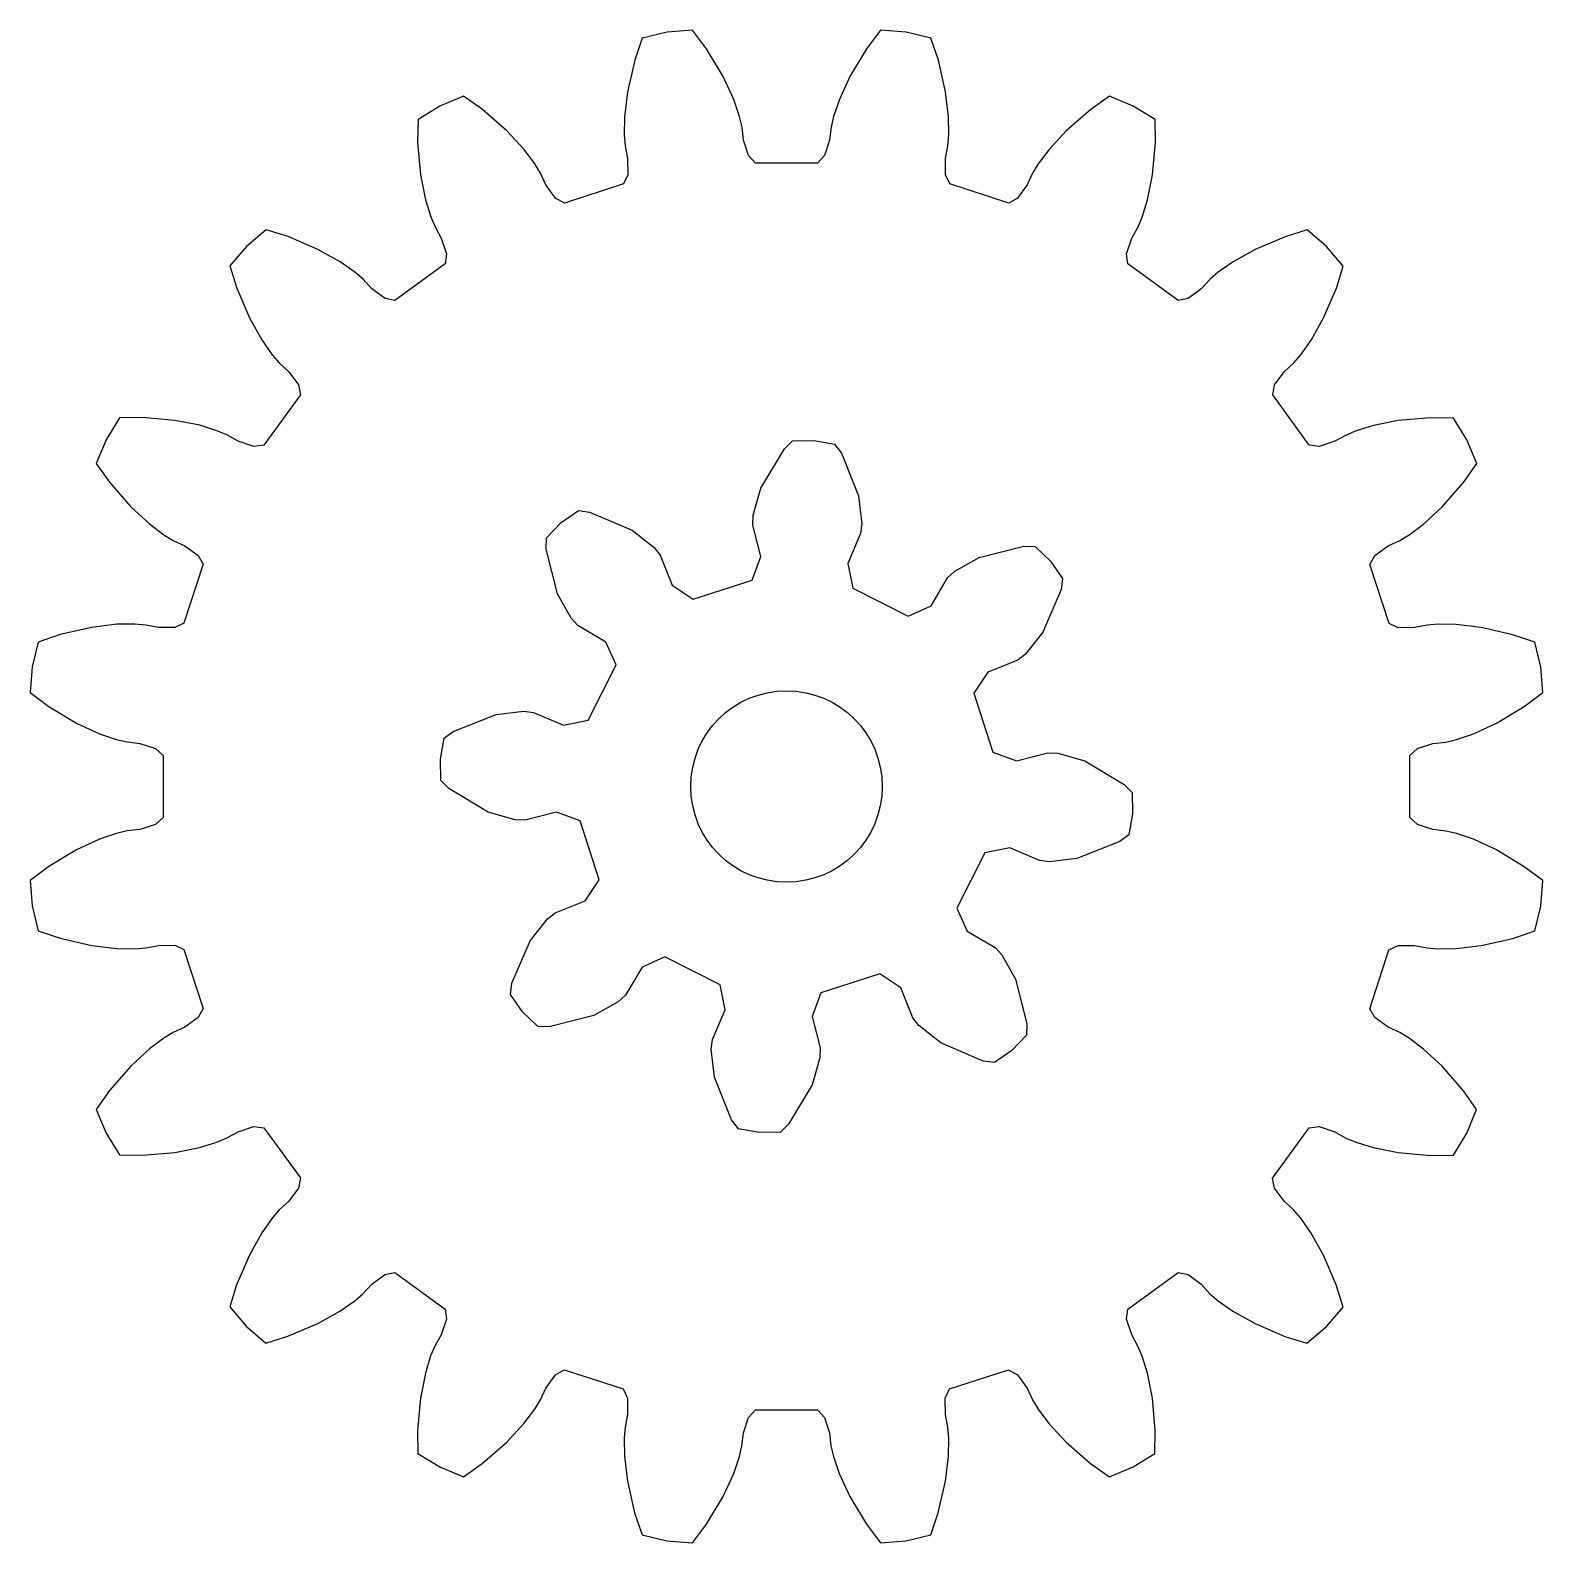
# Model space of a CAD drawing. Header units: millimetres. Extents: x -2.6 to 27.4, y -14.4 to 15.6.
import ezdxf

# ---------------------------------------------------------------- set-up
doc = ezdxf.new("R2010")
doc.units = ezdxf.units.MM

msp = doc.modelspace()

# ---------------------------------------------------------------- linework, layer by layer
for points in [[(0.235, 7.878), (-0.407, 7.936), (-0.864, 7.929), (-1.13, 7.496), (-1.325, 7.026), (-1.061, 6.652), (-0.637, 6.166), (-0.27, 5.825), (0.017, 5.609), (0.202, 5.499), (0.434, 5.391), (0.699, 5.202), (0.796, 5.025), (0.415, 3.853), (0.233, 3.767), (-0.093, 3.77), (-0.344, 3.819), (-0.559, 3.838), (-0.917, 3.833), (-1.415, 3.773), (-2.044, 3.629), (-2.477, 3.481), (-2.595, 2.987), (-2.635, 2.48), (-2.269, 2.205), (-1.716, 1.874), (-1.261, 1.663), (-0.922, 1.547), (-0.712, 1.499), (-0.458, 1.469), (-0.147, 1.37), (0, 1.232), (0, 0), (-0.147, -0.138), (-0.458, -0.236), (-0.712, -0.267), (-0.922, -0.315), (-1.261, -0.431), (-1.716, -0.642), (-2.27, -0.973), (-2.636, -1.248), (-2.596, -1.754), (-2.477, -2.249), (-2.044, -2.397), (-1.416, -2.54), (-0.918, -2.601), (-0.559, -2.606), (-0.345, -2.587), (-0.093, -2.538), (0.232, -2.535), (0.415, -2.621), (0.795, -3.793), (0.698, -3.97), (0.433, -4.159), (0.201, -4.267), (0.016, -4.378), (-0.271, -4.593), (-0.638, -4.934), (-1.062, -5.42), (-1.326, -5.794), (-1.131, -6.264), (-0.866, -6.697), (-0.408, -6.704), (0.234, -6.646), (0.726, -6.55), (1.069, -6.444), (1.267, -6.36), (1.491, -6.235), (1.8, -6.132), (2, -6.158), (2.724, -7.154), (2.686, -7.353), (2.493, -7.615), (2.305, -7.789), (2.163, -7.951), (1.957, -8.244), (1.713, -8.683), (1.46, -9.276), (1.325, -9.713), (1.655, -10.099), (2.042, -10.429), (2.479, -10.295), (3.072, -10.042), (3.51, -9.798), (3.804, -9.591), (3.966, -9.45), (4.14, -9.262), (4.402, -9.069), (4.6, -9.031), (5.597, -9.755), (5.622, -9.956), (5.52, -10.264), (5.395, -10.488), (5.31, -10.686), (5.205, -11.029), (5.108, -11.521), (5.05, -12.163), (5.057, -12.621), (5.491, -12.886), (5.96, -13.081), (6.335, -12.818), (6.82, -12.394), (7.162, -12.026), (7.377, -11.74), (7.487, -11.555), (7.595, -11.322), (7.785, -11.058), (7.962, -10.96), (9.133, -11.341), (9.219, -11.524), (9.217, -11.849), (9.167, -12.101), (9.148, -12.315), (9.154, -12.674), (9.214, -13.172), (9.357, -13.8), (9.505, -14.233), (10, -14.352), (10.506, -14.392), (10.781, -14.026), (11.112, -13.473), (11.323, -13.018), (11.439, -12.678), (11.487, -12.468), (11.518, -12.214), (11.616, -11.904), (11.754, -11.756), (12.986, -11.756), (13.124, -11.904), (13.223, -12.214), (13.253, -12.468), (13.301, -12.678), (13.417, -13.018), (13.628, -13.473), (13.959, -14.026), (14.234, -14.392), (14.741, -14.352), (15.235, -14.234), (15.383, -13.801), (15.527, -13.172), (15.587, -12.674), (15.592, -12.316), (15.573, -12.101), (15.524, -11.85), (15.522, -11.524), (15.608, -11.341), (16.779, -10.961), (16.956, -11.058), (17.146, -11.323), (17.253, -11.555), (17.364, -11.74), (17.579, -12.027), (17.92, -12.395), (18.406, -12.819), (18.78, -13.082), (19.25, -12.888), (19.683, -12.622), (19.69, -12.164), (19.633, -11.522), (19.536, -11.03), (19.431, -10.687), (19.346, -10.489), (19.221, -10.266), (19.119, -9.957), (19.144, -9.756), (20.141, -9.032), (20.339, -9.07), (20.601, -9.264), (20.775, -9.451), (20.937, -9.593), (21.231, -9.799), (21.669, -10.043), (22.262, -10.297), (22.699, -10.431), (23.086, -10.101), (23.416, -9.715), (23.281, -9.277), (23.028, -8.684), (22.784, -8.246), (22.578, -7.953), (22.436, -7.791), (22.248, -7.616), (22.055, -7.354), (22.017, -7.156), (22.741, -6.159), (22.942, -6.134), (23.251, -6.237), (23.474, -6.362), (23.673, -6.446), (24.015, -6.552), (24.507, -6.649), (25.15, -6.706), (25.607, -6.699), (25.873, -6.266), (26.067, -5.796), (25.804, -5.422), (25.38, -4.936), (25.013, -4.595), (24.726, -4.38), (24.541, -4.269), (24.309, -4.161), (24.044, -3.972), (23.947, -3.795), (24.327, -2.623), (24.51, -2.537), (24.836, -2.54), (25.087, -2.589), (25.302, -2.608), (25.66, -2.603), (26.158, -2.543), (26.786, -2.399), (27.219, -2.251), (27.338, -1.757), (27.378, -1.25), (27.012, -0.976), (26.459, -0.645), (26.004, -0.433), (25.665, -0.317), (25.454, -0.269), (25.2, -0.239), (24.89, -0.14), (24.743, -0.002), (24.743, 1.23), (24.89, 1.368), (25.2, 1.466), (25.455, 1.497), (25.665, 1.545), (26.004, 1.661), (26.459, 1.872), (27.012, 2.203), (27.378, 2.478), (27.339, 2.984), (27.22, 3.478), (26.787, 3.627), (26.159, 3.77), (25.661, 3.83), (25.302, 3.836), (25.087, 3.817), (24.836, 3.767), (24.511, 3.765), (24.328, 3.851), (23.947, 5.023), (24.045, 5.2), (24.309, 5.389), (24.542, 5.497), (24.727, 5.607), (25.013, 5.823), (25.381, 6.164), (25.805, 6.65), (26.068, 7.024), (25.874, 7.493), (25.608, 7.927), (25.151, 7.934), (24.509, 7.876), (24.017, 7.78), (23.674, 7.674), (23.476, 7.59), (23.252, 7.465), (22.943, 7.362), (22.743, 7.387), (22.019, 8.384), (22.057, 8.583), (22.25, 8.844), (22.437, 9.019), (22.579, 9.181), (22.785, 9.474), (23.03, 9.912), (23.283, 10.505), (23.418, 10.943), (23.088, 11.329), (22.701, 11.659), (22.264, 11.525), (21.671, 11.272), (21.232, 11.028), (20.939, 10.821), (20.777, 10.68), (20.603, 10.492), (20.341, 10.299), (20.142, 10.261), (19.146, 10.985), (19.12, 11.186), (19.223, 11.494), (19.348, 11.718), (19.432, 11.916), (19.538, 12.259), (19.635, 12.751), (19.692, 13.393), (19.685, 13.851), (19.252, 14.116), (18.783, 14.311), (18.408, 14.048), (17.923, 13.624), (17.581, 13.256), (17.366, 12.969), (17.255, 12.784), (17.147, 12.552), (16.958, 12.288), (16.781, 12.19), (15.61, 12.571), (15.524, 12.754), (15.526, 13.079), (15.575, 13.33), (15.595, 13.545), (15.589, 13.904), (15.529, 14.402), (15.385, 15.03), (15.237, 15.463), (14.743, 15.582), (14.236, 15.622), (13.962, 15.256), (13.631, 14.702), (13.42, 14.247), (13.304, 13.908), (13.256, 13.698), (13.225, 13.444), (13.127, 13.134), (12.988, 12.986), (11.757, 12.986), (11.618, 13.134), (11.52, 13.444), (11.489, 13.698), (11.441, 13.908), (11.325, 14.247), (11.114, 14.703), (10.783, 15.256), (10.509, 15.622), (10.002, 15.582), (9.508, 15.464), (9.36, 15.031), (9.216, 14.402), (9.156, 13.904), (9.15, 13.546), (9.169, 13.331), (9.219, 13.08), (9.221, 12.754), (9.135, 12.571), (7.964, 12.191), (7.787, 12.288), (7.597, 12.553), (7.49, 12.785), (7.379, 12.97), (7.164, 13.257), (6.822, 13.625), (6.337, 14.049), (5.962, 14.312), (5.493, 14.117), (5.06, 13.852), (5.052, 13.394), (5.11, 12.752), (5.207, 12.26), (5.312, 11.917), (5.397, 11.719), (5.521, 11.495), (5.624, 11.187), (5.599, 10.986), (4.602, 10.262), (4.404, 10.3), (4.142, 10.493), (3.968, 10.681), (3.805, 10.823), (3.512, 11.029), (3.074, 11.273), (2.481, 11.526), (2.043, 11.661), (1.657, 11.331), (1.327, 10.945), (1.462, 10.507), (1.715, 9.914), (1.959, 9.476), (2.165, 9.183), (2.307, 9.02), (2.494, 8.846), (2.687, 8.584), (2.725, 8.386), (2.001, 7.389), (1.801, 7.364), (1.492, 7.467), (1.268, 7.591), (1.07, 7.676), (0.727, 7.782)], [(7.943, 1.833), (8.434, 1.93), (8.993, 3.028), (8.784, 3.482), (8.233, 3.812), (8.096, 3.953), (7.826, 4.438), (7.603, 5.326), (7.606, 5.549), (7.898, 5.853), (8.244, 6.094), (8.465, 6.062), (9.307, 5.703), (9.744, 5.36), (9.862, 5.203), (10.101, 4.607), (10.517, 4.33), (11.689, 4.71), (11.862, 5.179), (11.706, 5.802), (11.709, 5.998), (11.861, 6.532), (12.331, 7.318), (12.491, 7.473), (12.912, 7.482), (13.327, 7.407), (13.461, 7.229), (13.802, 6.38), (13.869, 5.828), (13.841, 5.633), (13.589, 5.043), (13.687, 4.553), (14.784, 3.993), (15.239, 4.203), (15.568, 4.753), (15.709, 4.89), (16.195, 5.16), (17.082, 5.383), (17.306, 5.38), (17.609, 5.088), (17.85, 4.742), (17.819, 4.521), (17.459, 3.679), (17.116, 3.242), (16.959, 3.124), (16.364, 2.885), (16.086, 2.469), (16.467, 1.298), (16.936, 1.124), (17.558, 1.281), (17.754, 1.278), (18.289, 1.125), (19.074, 0.656), (19.23, 0.495), (19.238, 0.074), (19.164, -0.341), (18.985, -0.475), (18.136, -0.816), (17.584, -0.883), (17.39, -0.855), (16.8, -0.603), (16.309, -0.701), (15.75, -1.798), (15.959, -2.253), (16.51, -2.582), (16.646, -2.723), (16.917, -3.209), (17.14, -4.096), (17.136, -4.319), (16.844, -4.623), (16.499, -4.864), (16.277, -4.833), (15.436, -4.473), (14.998, -4.13), (14.881, -3.973), (14.642, -3.378), (14.226, -3.1), (13.054, -3.48), (12.881, -3.95), (13.037, -4.572), (13.034, -4.768), (12.882, -5.303), (12.412, -6.088), (12.252, -6.244), (11.83, -6.252), (11.416, -6.178), (11.281, -5.999), (10.94, -5.15), (10.874, -4.598), (10.902, -4.404), (11.154, -3.814), (11.056, -3.323), (9.958, -2.764), (9.504, -2.973), (9.175, -3.523), (9.034, -3.66), (8.548, -3.93), (7.66, -4.154), (7.437, -4.15), (7.133, -3.858), (6.892, -3.512), (6.924, -3.291), (7.283, -2.449), (7.626, -2.012), (7.783, -1.894), (8.379, -1.655), (8.657, -1.239), (8.276, -0.068), (7.807, 0.106), (7.185, -0.051), (6.988, -0.048), (6.454, 0.104), (5.668, 0.574), (5.513, 0.735), (5.505, 1.156), (5.579, 1.571), (5.757, 1.705), (6.607, 2.046), (7.159, 2.112), (7.353, 2.085)]]:
    msp.add_lwpolyline(points, close=True)
msp.add_circle((12.371, 0.615), 1.9)

doc.saveas('drawing.dxf')
